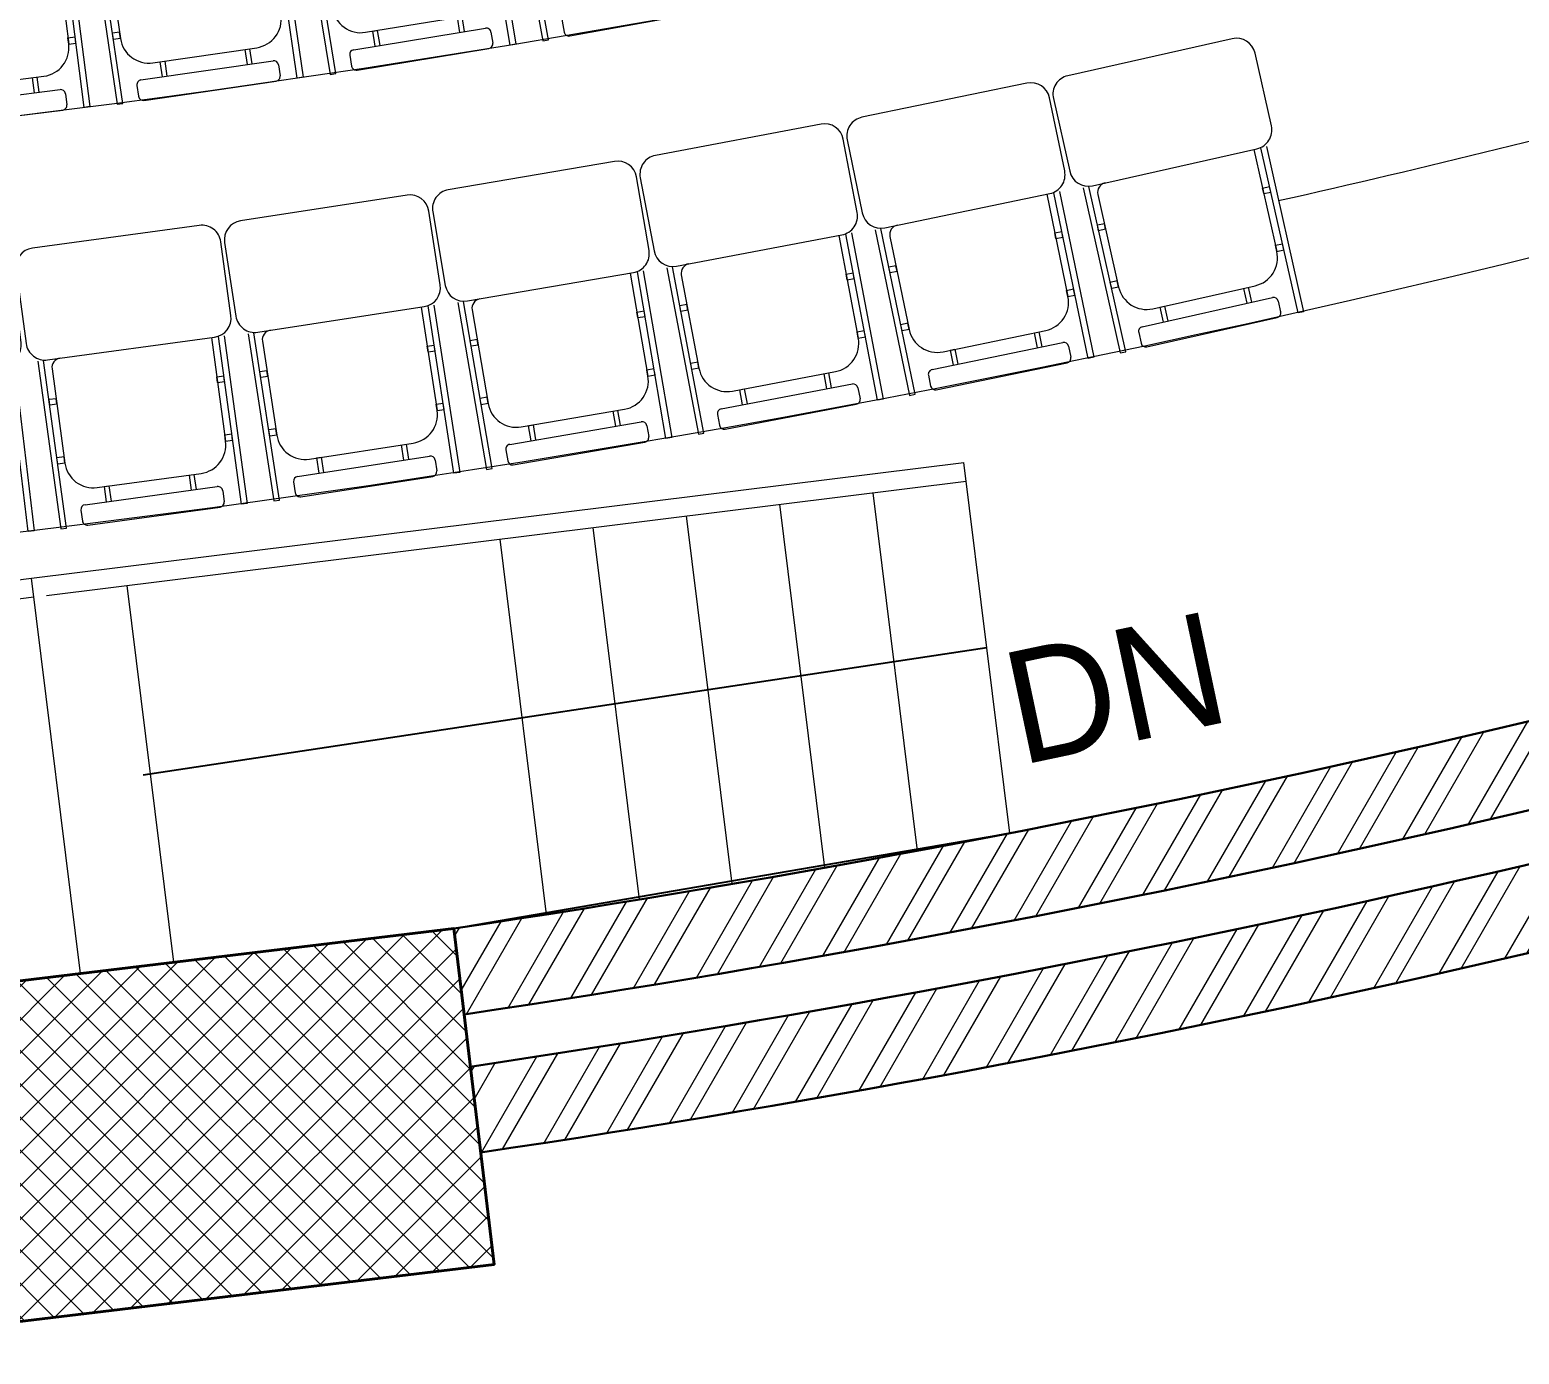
# Model space of a CAD drawing. Header units: millimetres. Extents: x 8275 to 147087, y -297470 to -191881.
# Drawn here: x 49211 to 53174, y -221377 to -217854 of the extents above; entities that cross this region are included whole.
import ezdxf

# ---------------------------------------------------------------- set-up
doc = ezdxf.new("R2010")
doc.units = ezdxf.units.MM
doc.header["$LTSCALE"] = 250
doc.header["$MEASUREMENT"] = 0
for name, color, linetype, lineweight in [('col', 6, 'Continuous', 40), ('furniture', 5, 'Continuous', 15), ('hatch', 9, 'Continuous', 0), ('stairs', 2, 'Continuous', 5), ('text', 7, 'Continuous', 9), ('wall', 1, 'Continuous', 30)]:
    doc.layers.add(name, color=color, linetype=linetype, lineweight=lineweight)
doc.styles.get("Standard").update_dxf_attribs({"font": 'GOTHIC.TTF', "height": 100})

# ---------------------------------------------------------------- blocks, each defined once
blk = doc.blocks.new('A$C157F7572')
at = {"layer": 'hatch'}
h = blk.add_hatch(dxfattribs=at)
h.set_pattern_fill('ANSI37', color=256, scale=500)
h.set_pattern_definition([(45, (0, 0), (-44.19417382415921, 44.19417382415922), []), (135, (0, 0), (-44.19417382415922, -44.19417382415921), [])])
h.paths.add_polyline_path([(-88207.44577675872, 4895.204978971044), (-90193.14418961713, 4656.454454030492), (-90085.70645339368, 3762.890168242855), (-88100.00804053526, 4001.640693183523)])
at = {"layer": 'col', "elevation": 1175.428973089871}
blk.add_lwpolyline([(-90193.14418961713, 4656.454454031307), (-88207.44577675825, 4895.204978970229), (-88100.00804053666, 4001.640693196328), (-90085.70645339368, 3762.890168243786)], close=True, dxfattribs=at)
blk = doc.blocks.new('A$C24EB465D-flat-9-flat-1-flat-446')
at = {"layer": 'furniture', "ltscale": 0.1}
for p, q in [((441.6129151340574, 60.38695942237973), (0.4460080936551094, -19.82725459709764)), ((536.1728192642331, -175.7056167656556), (500.6810706872493, 19.49401382543147)), ((-40.44693750329316, -78.89541014935821), (-4.955188928171992, -274.0950407413766)), ((54.11296662688255, -314.9879863383248), (495.2798736672848, -234.7737723188475)), ((486.9169862680137, -236.2943361438811), (536.6984747052193, -510.085528251715)), ((586.192159364, -675.8037359472364), (505.6596927326173, -232.8864842774346)), ((520.8019080981612, -230.1332838805392), (601.3343747276813, -673.0505355494097)), ((124.2656141854823, -759.7925260514021), (43.73314755782485, -316.875274380669)), ((28.69343396835029, -319.6098376158625), (109.2259005960077, -762.5270892865956)), ((67.01965651288629, -338.4576978012919), (112.2573424596339, -587.2586146211252)), ((505.76310008578, -339.9453142778948), (524.5058065503836, -336.5374624114484)), ((508.4529108833522, -354.7388957543299), (505.76310008578, -339.9453142778948)), ((508.4529108833522, -354.7388957543299), (527.195617351681, -351.3310438869521)), ((527.195617351681, -351.3310438869521), (524.5058065503836, -336.5374624114484)), ((81.32196784391999, -417.1184006463736), (62.5792613774538, -420.5262525128201)), ((65.26907217875123, -435.3198339892551), (62.5792613774538, -420.5262525128201)), ((84.01177864149213, -431.9119821228087), (65.26907217875123, -435.3198339892551)), ((84.01177864149213, -431.9119821228087), (81.32196784391999, -417.1184006463736)), ((533.6550160404295, -493.3469332214445), (552.3977225068957, -489.9390813549981)), ((536.6984747052193, -510.085528251715), (533.6550160404295, -493.3469332214445)), ((536.6984747052193, -510.085528251715), (555.4411811660975, -506.6776763852686)), ((555.4411811660975, -506.6776763852686), (552.3977225068957, -489.9390813549981)), ((109.2138837967068, -570.5200195908546), (90.4711773339659, -573.9278714573011)), ((93.51463599316776, -590.6664664875716), (90.4711773339659, -573.9278714573011)), ((112.2573424596339, -587.2586146211252), (93.51463599316776, -590.6664664875716)), ((112.2573424596339, -587.2586146211252), (109.2138837967068, -570.5200195908546)), ((170.6513224150985, -695.4370918944478), (520.1216287985444, -631.8954129917547)), ((200.8595757875592, -648.5980330165476), (475.3590563032776, -598.6877615815029)), ((444.1032047662884, -604.3707888536155), (451.3803643248975, -644.3941439986229)), ((456.6372943650931, -602.0918052559718), (463.9144539274275, -642.1151604000479)), ((219.5096044074744, -645.2070320975035), (232.1154273282737, -642.9150057425722)), ((219.5096044074744, -645.2070320975035), (226.7867639716715, -685.2303872415796)), ((232.1154273282737, -642.9150057425722), (239.3925868850201, -682.9383608885109)), ((534.8886676859111, -642.1186493914574), (540.1552475336939, -671.0840986007825)), ((601.3343747276813, -673.0505355494097), (586.192159364, -675.8037359472364)), ((160.4280860200524, -710.2041307827458), (165.69466586411, -739.1695799930021)), ((180.4617047514766, -749.3928163908422), (529.9320111330599, -685.8511374890804)), ((109.2259005960077, -762.5270892865956), (124.2656141854823, -759.7925260514021))]:
    blk.add_line(p, q, dxfattribs=at)
for centre, radius, start, end in [((450.7005201205611, 10.40640884824097, 1.984460080528609e-09), 50.80000000000293, 10.30510405353182, 100.3051040535318), ((9.53361307643354, -69.80780517030507, 1.984360521533285e-09), 50.80000000000293, 100.3051040535318, 190.3051040535318), ((486.1922686956823, -184.7932217428461, 1.984468090020649e-09), 50.80000000000293, 280.3051040535319, 10.30510405353182), ((45.02536165527999, -265.0074357613921, 1.984368531025326e-09), 50.80000000000293, 190.3051040535318, 280.3051040535319), ((92.00993180833757, -333.9138953099027, 1.9843791341248e-09), 25.39999999999996, 100.3051040535318, 190.3051040535318), ((461.7276488468051, -523.7169357165694, 1.98446256904223e-09), 76.2000000000001, 280.3051040535319, 10.30510405353182), ((187.2281683310866, -573.6272071516141, 1.984400622209725e-09), 76.2000000000001, 190.3051040535318, 280.3051040535319), ((522.39353004843, -644.3905506348237, 1.98447625962982e-09), 12.70000000000002, 10.30510405353182, 100.3051040535318), ((527.6601098980755, -673.3559998441488, 1.984477448149154e-09), 12.7, 280.3051040535319, 10.30510405353182), ((172.9232236687094, -707.9322295365855, 1.984397393984997e-09), 12.69999999999999, 100.3051040535318, 190.3051040535318), ((178.1898035146296, -736.8976787459105, 1.98439858250433e-09), 12.7, 190.3051040535318, 280.3051040535319)]:
    blk.add_arc(centre, radius, start, end, dxfattribs=at)
blk = doc.blocks.new('A$C24EB465D-flat-9-flat-1-flat-447')
at = {"layer": 'furniture', "ltscale": 0.1}
for p, q in [((442.6162449065596, 52.53010020032525), (0.09361350908875465, -19.83204942941666)), ((532.9659268036485, -185.2054986916482), (500.9484190288931, 10.59398852847517)), ((-41.84249816648662, -78.16422355081886), (-9.824990389868617, -273.9637107718736)), ((48.50718373432755, -315.899822444655), (491.0298151317984, -243.5376728149131)), ((482.6412282288074, -244.9093906367198), (527.5496719405055, -519.541954530403)), ((574.0907807257026, -686.1134838378057), (501.4415318146348, -241.8351289276034)), ((516.6302798427641, -239.35143571347), (589.2795287501067, -683.629790622741)), ((23.00953578948975, -320.0692467512563), (95.6587846968323, -764.3476016623899)), ((110.7447159532458, -761.880721242167), (38.09546704776585, -317.6023663310334)), ((60.9947862457484, -339.5951760699973), (101.8042143434286, -589.1606685146689)), ((499.6425206400454, -348.8788925623521), (518.4428242258728, -345.8046308532357)), ((502.069029379636, -363.7179353339598), (499.6425206400454, -348.8788925623521)), ((520.8693329691887, -360.643673623912), (518.4428242258728, -345.8046308532357)), ((502.069029379636, -363.7179353339598), (520.8693329691887, -360.643673623912)), ((73.8970630466938, -418.4976065456867), (55.09675945900381, -421.5718682548031)), ((57.52326820231974, -436.4109110264108), (55.09675945900381, -421.5718682548031)), ((76.32357178628445, -433.3366493172944), (57.52326820231974, -436.4109110264108)), ((76.32357178628445, -433.3366493172944), (73.8970630466938, -418.4976065456867)), ((524.8041334599257, -502.7519210968167), (543.6044370476156, -499.6776593877003)), ((527.5496719405055, -519.541954530403), (524.8041334599257, -502.7519210968167)), ((546.3499755226076, -516.4676928212866), (543.6044370476156, -499.6776593877003)), ((527.5496719405055, -519.541954530403), (546.3499755226076, -516.4676928212866)), ((99.0586758647114, -572.3706350810826), (80.2583722807467, -575.444896790199)), ((83.00391075573862, -592.2349302237853), (80.2583722807467, -575.444896790199)), ((101.8042143434286, -589.1606685146689), (83.00391075573862, -592.2349302237853)), ((101.8042143434286, -589.1606685146689), (99.0586758647114, -572.3706350810826)), ((189.3024755250663, -652.0648360233754), (464.6455044262111, -607.0402157139033)), ((433.2936023510993, -612.1669388869777), (439.8584102876484, -652.3132874760777)), ((445.8662097305059, -610.1110420096666), (452.4310176707804, -650.2573905978352)), ((158.2666762899607, -698.3597080297768), (508.8109195400029, -641.0380408838391)), ((208.0098164621741, -649.0057757450268), (220.6543776057661, -646.9381128484383)), ((208.0098164621741, -649.0057757450268), (214.5746244061738, -689.1521243322641)), ((220.6543776057661, -646.9381128484383), (227.2191855404526, -687.0844614384696)), ((523.3939630705863, -651.5220688022673), (528.1450043134391, -680.5765300476924)), ((147.7826483752578, -712.9427515612915), (152.5336896125227, -741.9972128076479)), ((167.1167331431061, -752.4812407251447), (517.6609763931483, -695.1595735782757)), ((589.2795287501067, -683.629790622741), (574.0907807257026, -686.1134838378057)), ((95.6587846968323, -764.3476016623899), (110.7447159532458, -761.880721242167))]:
    blk.add_line(p, q, dxfattribs=at)
for centre, radius, start, end in [((450.8142761383206, 2.395957304164767, 1.984335467750999e-09), 50.80000000000292, 9.286922235424385, 99.28692229669711), ((8.291644737124443, -69.96619232557714, 1.984235602806719e-09), 50.80000000000292, 99.28692229669711, 189.2869222354244), ((482.8317839149386, -193.4035299159586, 1.98434269320435e-09), 50.80000000000292, 279.2869222966971, 9.286922235424385), ((40.30915251560509, -265.7656795457006, 1.98424282826007e-09), 50.80000000000292, 189.2869222354244, 279.2869222966971), ((86.06185770221055, -335.4961604559794, 1.984253153362178e-09), 25.39999999999996, 99.28692229669711, 189.2869222354244), ((452.3484575990587, -531.839001365006, 1.984335813972718e-09), 76.20000000000009, 279.2869222966971, 9.286922235424385), ((177.0054286979139, -576.863621674478, 1.984273676775006e-09), 76.20000000000009, 189.2869222354244, 279.2869222966971), ((510.8604273535311, -653.5715766064823, 1.984349018482916e-09), 12.70000000000001, 9.286922235424385, 99.28692229669711), ((160.3161841053516, -710.8932437533513, 1.984269910480668e-09), 12.69999999999999, 99.28692229669711, 189.2869222354244), ((515.6114685963839, -682.6260378528386, 1.984350090659649e-09), 12.69999999999999, 279.2869222966971, 9.286922235424385), ((165.0672253444791, -739.9477049997076, 1.9842709826574e-09), 12.7, 189.2869222354244, 279.2869222966971)]:
    blk.add_arc(centre, radius, start, end, dxfattribs=at)
blk = doc.blocks.new('A$C24EB465D-flat-9-flat-1-flat-448')
at = {"layer": 'furniture', "ltscale": 0.1}
for p, q in [((443.4798023067415, 44.65665266662836), (-0.2588106393814087, -19.83058156259358)), ((529.5907307360321, -194.6468951655552), (501.0575744677335, 1.69061778858304)), ((-43.22484551742673, -77.40835372172296), (-14.6916892491281, -273.7458666777238)), ((42.88608291186392, -316.7119015548378), (486.6246958598495, -252.2246673265472)), ((478.2130584586412, -253.4471059767529), (518.2342759501189, -528.8343163141981)), ((561.8081117942929, -696.2065661428496), (497.0650222785771, -250.7074052365497)), ((512.2955065593123, -248.4940035212785), (577.0385960750282, -693.9931644275784)), ((17.31837150268257, -320.4275822425261), (82.06146101467311, -765.9267431497574)), ((97.18884600326419, -763.728324552998), (32.44575649127364, -318.2291636457667)), ((54.95065462961793, -340.6254146639258), (91.31893780082464, -590.8766732420772)), ((493.3641606792808, -357.702299496159), (512.2161244992167, -354.9625987550244)), ((514.3785649240017, -369.8424168471247), (512.2161244992167, -354.9625987550244)), ((495.5266011022031, -372.582117587328), (493.3641606792808, -357.702299496159)), ((495.5266011022031, -372.582117587328), (514.3785649240017, -369.8424168471247)), ((66.44882253184915, -419.7446564231068), (47.59685871191323, -422.4843571623787)), ((49.75929913856089, -437.3641752554104), (47.59685871191323, -422.4843571623787)), ((68.61126295477152, -434.6244745152071), (49.75929913856089, -437.3641752554104)), ((68.61126295477152, -434.6244745152071), (66.44882253184915, -419.7446564231068)), ((515.787524657324, -511.9981465497985), (534.6394884791225, -509.2584458095953)), ((518.2342759501189, -528.8343163141981), (515.787524657324, -511.9981465497985)), ((537.0862397663295, -526.0946155739948), (534.6394884791225, -509.2584458095953)), ((518.2342759501189, -528.8343163141981), (537.0862397663295, -526.0946155739948)), ((88.8721865080297, -574.0405034776777), (70.02022269368172, -576.780204217881)), ((72.46697397902608, -593.6163739822805), (70.02022269368172, -576.780204217881)), ((91.31893780082464, -590.8766732420772), (72.46697397902608, -593.6163739822805)), ((91.31893780082464, -590.8766732420772), (88.8721865080297, -574.0405034776777)), ((177.6855960395187, -655.3257255582139), (453.7852236293256, -615.2009745547548)), ((422.3471715301275, -619.7697746772319), (428.1975547671318, -660.0264390232041)), ((434.954326428473, -617.93761374522), (440.8047096673399, -658.1942780911922)), ((145.8320516366512, -701.0617913845927), (497.3395345080644, -649.9782374193892)), ((196.444341763854, -652.5995719302446), (209.1236481424421, -650.7569254338741)), ((196.444341763854, -652.5995719302446), (202.2947250045836, -692.8562362762168)), ((209.1236481424421, -650.7569254338741), (214.9740313757211, -691.0135897807777)), ((511.7339775487781, -660.7197461389005), (515.9679798670113, -689.8540444066748)), ((153.7189882751554, -755.3320414116606), (505.2264711465687, -704.2484874464571)), ((577.0385960750282, -693.9931644275784), (561.8081117942929, -696.2065661428496)), ((135.0905429199338, -715.4562344253063), (139.3245452363044, -744.5905326930806)), ((82.06146101467311, -765.9267431497574), (97.18884600326419, -763.728324552998))]:
    blk.add_line(p, q, dxfattribs=at)
for centre, radius, start, end in [((450.7856709565967, -5.61525085195899, 1.984210491266821e-09), 50.80000000000293, 8.268740436002371, 98.26874038319622), ((7.047058006748557, -70.10248508024961, 1.984110351909616e-09), 50.80000000000293, 98.26874038319622, 188.2687404360024), ((479.3188272248954, -201.9527638060972, 1.98421693039978e-09), 50.80000000000293, 278.2687403831962, 8.268740436002371), ((35.58021427690983, -266.4399980353191, 1.984116791042575e-09), 50.80000000000293, 188.2687404360024, 278.2687403831962), ((80.08660639822483, -336.9724803417921, 1.984126834886785e-09), 25.39999999999996, 98.26874038319622, 188.2687404360024), ((442.8264206778258, -539.7931192740798, 1.984208695087306e-09), 76.2000000000001, 278.2687403831962, 8.268740436002371), ((166.7267930880189, -579.9178702775389, 1.984146387146494e-09), 76.2000000000001, 188.2687404360024, 278.2687403831962), ((499.1660016737878, -662.5462132981047, 1.984221409350301e-09), 12.70000000000002, 8.268740436002371, 98.26874038319622), ((147.6585188042372, -713.6297672633082, 1.984142083971891e-09), 12.69999999999999, 98.26874038319622, 188.2687404360024), ((503.4000039957464, -691.680511565879, 1.984222364845853e-09), 12.7, 278.2687403831962, 8.268740436002371), ((151.8925211224705, -742.7640655310825, 1.984143039467442e-09), 12.7, 188.2687404360024, 278.2687403831962)]:
    blk.add_arc(centre, radius, start, end, dxfattribs=at)
blk = doc.blocks.new('A$C24EB465D-flat-9-flat-1-flat-449')
at = {"layer": 'furniture', "ltscale": 0.1}
for p, q in [((444.2033146377653, 36.76910314988345), (-0.6111530568450689, -19.82285146042705)), ((526.0482969041914, -204.0268247183412), (501.008502535522, -7.213286825455725)), ((-44.59354303404689, -76.6280393563211), (-19.5537486653775, -273.4415772510692)), ((37.2514392323792, -317.4239672264084), (482.0659069288522, -260.8320126160979)), ((473.6338753141463, -261.9047860642895), (508.7552284132689, -537.9596791984513)), ((549.3480312731117, -706.0797956008464), (492.531546164304, -259.500511453487)), ((507.7989571169019, -257.5581002021208), (564.6154422219843, -704.1373843476176)), ((11.62173830159009, -320.6847309311852), (68.43822340480983, -767.2640150776133)), ((83.60228509642184, -765.3347525354475), (26.78579999320209, -318.7554683890194)), ((48.88917032442987, -341.5480882460251), (80.80482394061983, -592.4060869123787)), ((486.9300028253347, -366.4127487633377), (505.8276736754924, -364.0084741525352)), ((488.8276920616627, -381.3286433257163), (486.9300028253347, -366.4127487633377)), ((488.8276920616627, -381.3286433257163), (507.7253629155457, -378.9243687149137)), ((507.7253629155457, -378.9243687149137), (505.8276736754924, -364.0084741525352)), ((58.97959835641086, -420.8591564754024), (40.08192750439048, -423.2634310852736)), ((41.97961674258113, -438.1793256485835), (40.08192750439048, -423.2634310852736)), ((60.87728759087622, -435.7750510377809), (41.97961674258113, -438.1793256485835)), ((60.87728759087622, -435.7750510377809), (58.97959835641086, -420.8591564754024)), ((506.6080369614065, -521.0826897425577), (525.5057078134269, -518.6784151326865)), ((508.7552284132689, -537.9596791984513), (506.6080369614065, -521.0826897425577)), ((508.7552284132689, -537.9596791984513), (527.6528992597014, -535.5554045885801)), ((527.6528992597014, -535.5554045885801), (525.5057078134269, -518.6784151326865)), ((78.65763249062002, -575.529097456485), (59.75996164232492, -577.9333720663562)), ((61.90715308859944, -594.8103615222499), (59.75996164232492, -577.9333720663562)), ((80.80482394061983, -592.4060869123787), (61.90715308859944, -594.8103615222499)), ((80.80482394061983, -592.4060869123787), (78.65763249062002, -575.529097456485)), ((166.0126057863235, -658.3796718753874), (442.7816434446722, -623.1674610450864)), ((411.2673690468073, -627.1768953502178), (416.4014801066369, -667.5311629297212)), ((423.9050902891904, -625.5690489364788), (429.0392013546079, -665.9233165159822)), ((133.351375143975, -703.5424886746332), (485.7110962122679, -658.713179403916)), ((184.8168325312436, -655.9872857816517), (197.5268801879138, -654.3702375693247)), ((184.8168325312436, -655.9872857816517), (189.9509435985237, -696.3415533611551)), ((197.5268801879138, -654.3702375693247), (202.6609912458807, -694.7245051497594)), ((499.9123931862414, -669.7087768977508), (503.628019541502, -698.9137119594961)), ((140.2727009803057, -757.9443182051182), (492.6324220448732, -713.115008934401)), ((564.6154422219843, -704.1373843476176), (549.3480312731117, -706.0797956008464)), ((122.3557776529342, -717.7437856504694), (126.0714040063322, -746.9487207122147)), ((68.43822340480983, -767.2640150776133), (83.60228509642184, -765.3347525354475))]:
    blk.add_line(p, q, dxfattribs=at)
for centre, radius, start, end in [((450.614713607356, -13.62468578666449, 1.984085190541999e-09), 50.80000000000293, 7.250558608779259, 97.25055860204465), ((5.80024590715766, -70.21664039511234, 1.983984808394557e-09), 50.80000000000293, 97.25055860204465, 187.2505586087792), ((475.6545079741627, -210.4382236786187, 1.984090841321172e-09), 50.80000000000293, 277.2505586020446, 7.250558608779259), ((30.8400402776897, -267.0301782879978, 1.983990459173731e-09), 50.80000000000293, 187.2505586087792, 277.2505586020446), ((74.08606480062008, -338.3423887640238, 1.98400021858833e-09), 25.39999999999996, 97.25055860204465, 187.2505586087792), ((433.1645450145006, -547.5767776379362, 1.984081252528459e-09), 76.2000000000001, 277.2505586020446, 7.250558608779259), ((156.3955073542893, -582.7889884682372, 1.984018793520573e-09), 76.2000000000001, 187.2505586087792, 277.2505586020446), ((487.3139459583908, -671.3116266364232, 1.984093472529255e-09), 12.70000000000002, 7.250558608779259, 97.25055860204465), ((134.9542248938233, -716.1409359080717, 1.984013954824592e-09), 12.69999999999999, 97.25055860204465, 187.2505586087792), ((491.0295723155141, -700.5165616990998, 1.984094311041893e-09), 12.7, 277.2505586020446, 7.250558608779259), ((138.6698512453586, -745.345870969817, 1.984014793337228e-09), 12.7, 187.2505586087792, 277.2505586020446)]:
    blk.add_arc(centre, radius, start, end, dxfattribs=at)
blk = doc.blocks.new('A$C24EB465D-flat-9-flat-1-flat-468')
at = {"layer": 'furniture', "ltscale": 0.1}
for p, q in [((438.724709296599, 78.67134888563305), (1.268882432952523, -19.79163675475866)), ((543.00600284338, -153.2913459949195), (499.4398646838963, 40.26627231482416)), ((-37.13619413971901, -80.50679214019328), (6.429944021627307, -274.0644104508683)), ((67.14509940892458, -312.4694870216772), (504.6009262744337, -214.0065013822168)), ((496.308387182653, -215.8729941956699), (557.4151877779514, -487.3610646296293)), ((613.7470715437084, -650.8813020754606), (514.893430672586, -211.6898544179276)), ((529.9082702677697, -208.3102996284142), (628.7619111351669, -647.5017472859472)), ((155.7062358725816, -753.9775816444308), (56.85259500518441, -314.7861339859664)), ((519.4420008063316, -318.6520640254021), (538.0270442981273, -314.4689242467284)), ((541.3287883270532, -329.1380626466125), (538.0270442981273, -314.4689242467284)), ((41.93939494714141, -318.1428116504103), (140.7930358145386, -757.3342593079433)), ((81.0151582006365, -335.383052197285), (136.5444390922785, -582.0910646412522)), ((522.7437448315322, -333.3212024252862), (519.4420008063316, -318.6520640254021)), ((522.7437448315322, -333.3212024252862), (541.3287883270532, -329.1380626466125)), ((98.57125212438405, -413.3820640351623), (79.98620863072574, -417.5652038129047)), ((83.28795265965164, -432.2343422137201), (79.98620863072574, -417.5652038129047)), ((101.8729961495847, -428.0512024359778), (83.28795265965164, -432.2343422137201)), ((101.8729961495847, -428.0512024359778), (98.57125212438405, -413.3820640351623)), ((553.6793408282101, -470.7632740596309), (572.2643843218684, -466.5801342818886)), ((557.4151877779514, -487.3610646296293), (553.6793408282101, -470.7632740596309)), ((576.0002312660217, -483.1779248518869), (572.2643843218684, -466.5801342818886)), ((557.4151877779514, -487.3610646296293), (576.0002312660217, -483.1779248518869)), ((132.8085921443999, -565.4932740712538), (114.2235486563295, -569.6764138489962)), ((117.9593956004828, -586.2742044189945), (114.2235486563295, -569.6764138489962)), ((136.5444390922785, -582.0910646412522), (117.9593956004828, -586.2742044189945)), ((136.5444390922785, -582.0910646412522), (132.8085921443999, -565.4932740712538)), ((227.6171721704304, -639.6986794974655), (499.8075729161501, -578.4337977105752)), ((468.8146444801241, -585.4097163742408), (477.7473612800241, -625.0963964927942)), ((481.2432977668941, -582.6122629297897), (490.1760145705193, -622.2989430474117)), ((199.379801986739, -687.7516391715035), (545.9103767052293, -609.7541982717812)), ((246.1103174202144, -635.5362242665142), (258.6101006120443, -632.7227608319372)), ((258.6101006120443, -632.7227608319372), (267.5428174100816, -672.4094409514219)), ((561.0891655515879, -619.3554674154148), (567.5538948047906, -648.077260306105)), ((211.4220509435982, -741.253490052186), (557.9526256602257, -663.256049153395)), ((246.1103174202144, -635.5362242665142), (255.0430342257023, -675.2229043841362)), ((628.7619111351669, -647.5017472859472), (613.7470715437084, -650.8813020754606)), ((189.7785328477621, -702.9304280187935), (196.2432620972395, -731.652220910415)), ((140.7930358145386, -757.3342593079433), (155.7062358725816, -753.9775816444308))]:
    blk.add_line(p, q, dxfattribs=at)
for centre, radius, start, end in [((449.8797487132251, 29.11123290751129, 1.984799443541752e-09), 50.80000000000293, 12.68479959696172, 102.6847995566206), ((12.42392184585333, -69.35175273194909, 1.984700722033121e-09), 50.80000000000293, 102.6847995566206, 192.6847995969617), ((493.4458868727088, -164.4463854013011, 1.984809275197019e-09), 50.80000000000293, 282.6847995566206, 12.68479959696172), ((55.99006000719965, -262.9093710407615, 1.984710553688388e-09), 50.80000000000293, 192.6847995969617, 282.6847995566206), ((105.7952161990106, -329.8055324908346, 1.984721793315009e-09), 25.39999999999996, 102.6847995566206, 192.6847995969617), ((483.075013814494, -504.0936237387359, 1.984806934781893e-09), 76.2000000000001, 282.6847995566206, 12.68479959696172), ((210.8846130687743, -565.3585055265576, 1.984745509043919e-09), 76.2000000000001, 192.6847995969617, 282.6847995566206), ((548.6991365626454, -622.1442272653803, 1.984821744305512e-09), 12.70000000000002, 12.68479959696172, 102.6847995566206), ((555.1638658177108, -650.8660201560706, 1.984823203213557e-09), 12.7, 282.6847995566206, 12.68479959696172), ((202.1685618478805, -700.1416681651026, 1.984743542075661e-09), 12.69999999999999, 102.6847995566206, 192.6847995969617), ((208.6332910992205, -728.8634610557929, 1.984745000983705e-09), 12.7, 192.6847995969617, 282.6847995566206)]:
    blk.add_arc(centre, radius, start, end, dxfattribs=at)
blk = doc.blocks.new('A$C24EB465D-flat-9-flat-1-flat-469')
at = {"layer": 'furniture', "ltscale": 0.1}
for p, q in [((440.0091322734952, 71.13729821611196), (0.9293434638530016, -19.81048381049186)), ((540.2978043369949, -162.5793298957869), (500.056858856231, 31.69683000724763)), ((-38.51112474687397, -79.85821039043367), (1.729820735752583, -274.1343702943996)), ((61.77754731662571, -313.5748385032639), (500.8573361299932, -222.6270564766601)), ((492.5340127442032, -224.3510889187455), (548.9768267106265, -496.8470012163743)), ((602.4966697003692, -661.309080703184), (511.1880492661148, -220.4872279744595)), ((526.2586282677948, -217.3656182615086), (617.567248698324, -658.1874709902331)), ((142.75545460172, -756.5365197351202), (51.44683417491615, -315.7146670054644)), ((36.47827202454209, -318.8151456937194), (127.7868924532086, -759.6369984233752)), ((75.25268528982997, -336.7228547576815), (126.5436846613884, -584.346718357876)), ((513.9019494950771, -327.511704239063), (532.5559860169888, -323.647843294777)), ((516.9516873639077, -342.235298704356), (513.9019494950771, -327.511704239063)), ((516.9516873639077, -342.235298704356), (535.6057238895446, -338.3714377582073)), ((535.6057238895446, -338.3714377582073), (532.5559860169888, -323.647843294777)), ((91.46880744956434, -415.0114213796332), (72.81477092579007, -418.8752823239192)), ((75.86450879648328, -433.5988767892122), (72.81477092579007, -418.8752823239192)), ((94.51854531653225, -429.7350158449262), (75.86450879648328, -433.5988767892122)), ((94.51854531653225, -429.7350158449262), (91.46880744956434, -415.0114213796332)), ((545.526118895039, -480.1875948701054), (564.1801554188132, -476.3237339248881)), ((548.9768267106265, -496.8470012163743), (545.526118895039, -480.1875948701054)), ((548.9768267106265, -496.8470012163743), (567.6308632288128, -492.983140271157)), ((567.6308632288128, -492.983140271157), (564.1801554188132, -476.3237339248881)), ((123.0929768476635, -567.687312011607), (104.4389403294772, -571.551172955893)), ((107.8896481376141, -588.2105793021619), (104.4389403294772, -571.551172955893)), ((126.5436846613884, -584.346718357876), (107.8896481376141, -588.2105793021619)), ((126.5436846613884, -584.346718357876), (123.0929768476635, -567.687312011607)), ((216.6152745299041, -643.5074206711724), (489.8161243926734, -586.918591087684)), ((458.7081412840635, -593.3620716091245), (466.9590670019388, -633.1960801081732)), ((471.1829333100468, -590.7781342603266), (479.4338590297848, -630.612142758444)), ((187.5581272020936, -691.0691510587931), (535.3751231599599, -619.0248776962981)), ((550.3870548047125, -628.8849947489798), (556.3583625312895, -657.7134112017229)), ((198.6812495216727, -744.7696162099019), (546.4982454776764, -672.7253428474069)), ((235.1770716570318, -639.662665521726), (247.7232576422393, -637.0639401478693)), ((235.1770716570318, -639.662665521726), (243.4279973804951, -679.496674018912)), ((247.7232576422393, -637.0639401478693), (255.974183358252, -676.8979486469179)), ((617.567248698324, -658.1874709902331), (602.4966697003692, -661.309080703184)), ((177.6980101540685, -706.0810827035457), (183.6693178769201, -734.9094991581514)), ((127.7868924532086, -759.6369984233752), (142.75545460172, -756.5365197351202))]:
    blk.add_line(p, q, dxfattribs=at)
for centre, radius, start, end in [((450.3127614688128, 21.39320082217455, 1.984676012817384e-09), 50.80000000000293, 11.70234346281728, 101.7023434105656), ((11.23297265358269, -69.55458120349795, 1.984576924826097e-09), 50.80000000000293, 101.7023434105656, 191.7023434628173), ((490.5537069495767, -172.88295908086, 1.984685094069942e-09), 50.80000000000293, 281.7023434105656, 11.70234346281728), ((51.47391813620925, -263.8307411065325, 1.984586006078655e-09), 50.80000000000293, 191.7023434628173, 281.7023434105656), ((100.1247339956462, -331.5710401628166, 1.984596985203044e-09), 25.39999999999996, 101.7023434105656, 191.7023434628173), ((474.36068062298, -512.302444992587, 1.984681439758146e-09), 76.2000000000001, 281.7023434105656, 11.70234346281728), ((201.1598307620734, -568.8912745760754, 1.984619785990152e-09), 76.2000000000001, 191.7023434628173, 281.7023434105656), ((537.9510304611176, -631.4609020436183, 1.98469579031627e-09), 12.70000000000002, 11.70234346281728, 101.7023434105656), ((543.9223381914198, -660.2893184963614, 1.984697137872918e-09), 12.7, 281.7023434105656, 11.70234346281728), ((190.1340345069766, -703.5051754061133, 1.984617297777232e-09), 12.69999999999999, 101.7023434105656, 191.7023434628173), ((196.1053422316909, -732.3335918588564, 1.984618645333878e-09), 12.7, 191.7023434628173, 281.7023434105656)]:
    blk.add_arc(centre, radius, start, end, dxfattribs=at)
blk = doc.blocks.new('A$C24EB465D-flat-9-flat-1-flat-470')
at = {"layer": 'furniture', "ltscale": 0.1}
for p, q in [((441.1641856841743, 63.58233206812292), (0.5895312521606684, -19.82350627332926)), ((537.4307498242706, -171.8195129297674), (500.526828488335, 23.11806833650917)), ((-39.87473248317838, -79.18614907655865), (-2.970811145380139, -274.1237303437665)), ((56.39183165878057, -314.5879940763116), (496.9664860926569, -231.1821557339281)), ((488.6148256044835, -232.7632209109142), (540.3770578689873, -506.1868570111692)), ((591.0691244099289, -671.5424241162837), (507.3323705792427, -229.219774835743)), ((522.4542580004781, -226.3570280019194), (606.1910118293017, -668.6796772815287)), ((129.7627009954304, -758.8730242550373), (46.02594716846943, -316.5503749735653)), ((31.00642391853034, -319.3937430968508), (114.7431777473539, -761.7163923773915)), ((69.46808691136539, -337.9636555314064), (116.5057244077325, -586.4305649977177)), ((508.2108029723167, -336.2750508887693), (526.928347947076, -332.7316048126668)), ((511.0076380129904, -351.0487724505365), (508.2108029723167, -336.2750508887693)), ((511.0076380129904, -351.0487724505365), (529.7251829914749, -347.5053263744339)), ((529.7251829914749, -347.5053263744339), (526.928347947076, -332.7316048126668)), ((84.3394695147872, -416.5187588734552), (65.62192453816533, -420.0622049486265)), ((68.41875958256423, -434.8359265113249), (65.62192453816533, -420.0622049486265)), ((87.13630455546081, -431.2924804361537), (68.41875958256423, -434.8359265113249)), ((87.13630455546081, -431.2924804361537), (84.3394695147872, -416.5187588734552)), ((537.2125037498772, -489.4707330148667), (555.9300487264991, -485.9272869396955)), ((540.3770578689873, -506.1868570111692), (537.2125037498772, -489.4707330148667)), ((540.3770578689873, -506.1868570111692), (559.0946028400213, -502.643410935998)), ((559.0946028400213, -502.643410935998), (555.9300487264991, -485.9272869396955)), ((113.341170290485, -569.7144410014153), (94.62362531758845, -573.2578870765865)), ((97.78817943111062, -589.974011072889), (94.62362531758845, -573.2578870765865)), ((116.5057244077325, -586.4305649977177), (97.78817943111062, -589.974011072889)), ((116.5057244077325, -586.4305649977177), (113.341170290485, -569.7144410014153)), ((175.6813073940575, -694.1834778040648), (524.6824609525502, -628.1135541219264)), ((205.5496886111796, -647.1269605960697), (479.6806622650474, -595.2308212174103)), ((448.4667707197368, -601.1399691123515), (456.0334794521332, -641.1095941700041)), ((460.9840336982161, -598.7703075772151), (468.5507424362004, -638.7399326339364)), ((224.1746801584959, -643.6010359460488), (236.7635801620781, -641.2178126983345)), ((224.1746801584959, -643.6010359460488), (231.7413888964802, -683.5706610027701)), ((236.7635801620781, -641.2178126983345), (244.3302888926119, -681.1874377569184)), ((539.5231216531247, -638.2296200552955), (544.9992521964014, -667.156184066087)), ((606.1910118293017, -668.6796772815287), (591.0691244099289, -671.5424241162837)), ((165.565241465345, -709.0241385055706), (171.0413720048964, -737.9507025163621)), ((185.8820327054709, -748.0667684487998), (534.8831862621009, -681.9968447666615)), ((114.7431777473539, -761.7163923773915), (129.7627009954304, -758.8730242550373))]:
    blk.add_line(p, q, dxfattribs=at)
for centre, radius, start, end in [((450.6133752278984, 13.66887880116701, 1.984552142409975e-09), 50.80000000000293, 10.71988731552095, 100.7198872630913), ((10.03872079215944, -69.73695954028517, 1.984452717069451e-09), 50.80000000000293, 100.7198872630913, 190.7198873155209), ((487.517296563834, -181.2687024641782, 1.984560470589793e-09), 50.80000000000293, 280.7198872630914, 10.71988731552095), ((46.94264212995768, -264.6745408065617, 1.98446104524927e-09), 50.80000000000293, 190.7198873155209, 280.7198872630914), ((94.42481355369091, -333.239060761407, 1.984471760643392e-09), 25.39999999999996, 100.7198872630913, 190.7198873155209), ((465.5068779718131, -520.3606413127854, 1.984555503455752e-09), 76.2000000000001, 280.7198872630914, 10.71988731552095), ((191.3759043179452, -572.2567806914449, 1.98449363978491e-09), 76.2000000000001, 190.7198873155209, 280.7198872630914), ((527.0447583422065, -640.5919174375013, 1.984569390829094e-09), 12.70000000000002, 10.71988731552095, 100.7198872630913), ((532.5208888892084, -669.5184814482927, 1.984570626638142e-09), 12.7, 280.7198872630914, 10.71988731552095), ((178.0436047874391, -706.6618411196396, 1.984490631058903e-09), 12.69999999999999, 100.7198872630913, 190.7198873155209), ((183.5197353269905, -735.588405130431, 1.984491866867949e-09), 12.7, 190.7198873155209, 280.7198872630914)]:
    blk.add_arc(centre, radius, start, end, dxfattribs=at)
blk = doc.blocks.new('A$C24EB465D-flat-9-flat-1-flat-471')
at = {"layer": 'furniture', "ltscale": 0.1}
for p, q in [((442.1895299237221, 56.00867172144353), (0.2495457101613283, -19.83070031553507)), ((534.4056822657585, -181.0091783385724), (500.849635405466, 14.53250959236175)), ((-41.22661641985178, -78.49080579541624), (-7.670569559559226, -274.0324937272817)), ((518.4962780084461, -235.281885234639), (594.6365453228354, -678.975281287916)), ((50.98953592218459, -315.5086558572948), (492.9295201376081, -239.6692838203162)), ((484.5519780628383, -241.1069168755785), (531.6184097211808, -515.3778859525919)), ((579.4677955545485, -681.5783235514536), (503.3275282382965, -237.8849274972454)), ((25.52545944228768, -319.8784337425604), (101.6657267529517, -763.5718297967687)), ((116.7317951265723, -760.9864082345739), (40.59152781777084, -317.2930121803656)), ((63.66306383162737, -339.1050897035748), (106.4335096497089, -588.3419918771833)), ((502.3702345248312, -344.9395274128765), (521.145784702152, -341.7175380345434)), ((504.9133444242179, -359.759032365866), (502.3702345248312, -344.9395274128765)), ((504.9133444242179, -359.759032365866), (523.6888946034014, -356.5370429875329)), ((523.6888946034014, -356.5370429875329), (521.145784702152, -341.7175380345434)), ((77.18533445894718, -417.9036333365366), (58.4097842797637, -421.1256227148697)), ((60.95289418287575, -435.9451276687905), (58.4097842797637, -421.1256227148697)), ((79.7284443564713, -432.7231382904574), (60.95289418287575, -435.9451276687905)), ((79.7284443564713, -432.7231382904574), (77.18533445894718, -417.9036333365366)), ((528.740939727053, -498.6099591078237), (547.5164899043739, -495.3879697294906)), ((531.6184097211808, -515.3778859525919), (528.740939727053, -498.6099591078237)), ((531.6184097211808, -515.3778859525919), (550.3939598929137, -512.1558965733275)), ((550.3939598929137, -512.1558965733275), (547.5164899043739, -495.3879697294906)), ((103.5560396574438, -571.5740650324151), (84.78048948384821, -574.7960544107482)), ((87.65795947238803, -591.5639812555164), (84.78048948384821, -574.7960544107482)), ((106.4335096497089, -588.3419918771833), (87.65795947238803, -591.5639812555164)), ((106.4335096497089, -588.3419918771833), (103.5560396574438, -571.5740650324151)), ((194.4236678704619, -650.5562350712717), (469.4041665215045, -603.3680441742763)), ((438.0935439094901, -608.7411220613867), (444.9738109279424, -648.8346119821072)), ((450.6495975740254, -606.586433056742), (457.529864596203, -646.6799229765311)), ((163.7528345361352, -697.093703747727), (513.8355338983238, -637.0175553373992)), ((213.1063777972013, -647.3501775981858), (225.7342904862016, -645.1831571822986)), ((213.1063777972013, -647.3501775981858), (219.9866448212415, -687.443667517975)), ((225.7342904862016, -645.1831571822986), (232.6145575027913, -685.2766471039504)), ((528.5005602687597, -647.3865958703682), (533.4799035601318, -676.4028025753796)), ((153.3837940059602, -711.7587301190943), (158.363137293607, -740.774936825037)), ((173.0281636640429, -751.1439773561433), (523.1108630243689, -691.0678289458156)), ((594.6365453228354, -678.975281287916), (579.4677955545485, -681.5783235514536)), ((101.6657267529517, -763.5718297967687), (116.7317951265723, -760.9864082345739))]:
    blk.add_line(p, q, dxfattribs=at)
for centre, radius, start, end in [((450.7815016079694, 5.940537916496396, 1.984427868739362e-09), 50.80000000000292, 9.737431175768048, 99.73743112317592), ((8.841517390683293, -69.89883411861956, 1.984328135282207e-09), 50.80000000000292, 99.73743112317592, 189.737431175768), ((484.337548468262, -189.6011500135064, 1.984435441397826e-09), 50.80000000000292, 279.737431123176, 9.737431175768048), ((42.39756425283849, -265.440522050485, 1.984335707940671e-09), 50.80000000000292, 189.737431175768, 279.737431123176), ((88.69713074155152, -334.8091038633138, 1.984346156454034e-09), 25.39999999999996, 99.73743112317592, 189.737431175768), ((456.5162090174854, -528.2658434640616, 1.984429162901955e-09), 76.20000000000009, 279.737431123176, 9.737431175768048), ((181.5357103664428, -575.454034361057, 1.984367107517151e-09), 76.20000000000009, 189.737431175768, 279.737431123176), ((515.9835268221796, -649.5345887877047, 1.984442583007408e-09), 12.70000000000001, 9.737431175768048, 99.73743112317592), ((165.9008274637163, -709.6107371980324, 1.984363579162669e-09), 12.69999999999999, 99.73743112317592, 189.737431175768), ((520.9628701154143, -678.5507954927161, 1.98444370670551e-09), 12.69999999999999, 279.737431123176, 9.737431175768048), ((170.880170751363, -738.6269439039752, 1.984364702860769e-09), 12.7, 189.737431175768, 279.737431123176)]:
    blk.add_arc(centre, radius, start, end, dxfattribs=at)
blk = doc.blocks.new('A$C24EB465D-flat-9-flat-1-flat-472')
at = {"layer": 'furniture', "ltscale": 0.1}
for p, q in [((443.084863524884, 48.4185439478606), (-0.0905132032930851, -19.83206382207572)), ((531.22349107638, -190.1456242185086), (501.0251846946776, 5.94267806224525)), ((-42.56637909077108, -77.77238499093801), (-12.36807270720601, -273.8606872735545)), ((45.57224846258759, -316.3365531591699), (488.7476251907647, -248.0859453892335)), ((480.3466646596789, -249.3797236364335), (522.7034574430436, -524.4173857336864)), ((567.6960941012949, -691.4138282993808), (499.1746997311711, -246.4801382701844)), ((514.3858519997448, -244.1375659136102), (582.9072463680059, -689.0712559418753)), ((20.03699007816613, -320.2690751263872), (88.55838444456458, -765.2027651555836)), ((103.6665682829916, -762.8760503074154), (35.14517391845584, -317.942360278219)), ((57.83932281285524, -340.1468216758221), (96.33000177517533, -590.0804370092228)), ((496.3819613680243, -353.5025863209739), (515.2099964413792, -350.6030009556562)), ((498.6705984137952, -368.3635175004601), (496.3819613680243, -353.5025863209739)), ((517.4986334890127, -365.4639321342111), (515.2099964413792, -350.6030009556562)), ((498.6705984137952, -368.3635175004601), (517.4986334890127, -365.4639321342111)), ((70.00850570388138, -419.165637595579), (51.18047063052654, -422.0652229608968)), ((53.46910767816007, -436.926154140383), (51.18047063052654, -422.0652229608968)), ((72.29714274778962, -434.0265687750652), (53.46910767816007, -436.926154140383)), ((72.29714274778962, -434.0265687750652), (70.00850570388138, -419.165637595579)), ((520.1139175947756, -507.6025860738009), (538.9419526681304, -504.7030007084832)), ((522.7034574430436, -524.4173857336864), (520.1139175947756, -507.6025860738009)), ((541.5314925108105, -521.5178003683686), (538.9419526681304, -504.7030007084832)), ((522.7034574430436, -524.4173857336864), (541.5314925108105, -521.5178003683686)), ((93.7404619269073, -573.2656373493373), (74.91242685727775, -576.1652227146551)), ((77.50196669995785, -592.9800223745406), (74.91242685727775, -576.1652227146551)), ((96.33000177517533, -590.0804370092228), (77.50196669995785, -592.9800223745406)), ((96.33000177517533, -590.0804370092228), (93.7404619269073, -573.2656373493373)), ((183.2404835280031, -653.7942358376458), (458.9896586090326, -611.3278674893081)), ((427.5915107447654, -616.1632955987006), (433.7833131421357, -656.3688622703776)), ((440.1826634146273, -614.2242126381025), (446.3744658175856, -654.4297793088481)), ((151.7762157805264, -699.7989732399583), (502.8375311568379, -645.7342634275556)), ((201.9754188265651, -650.9089881731197), (214.6386313959956, -648.9588077263907)), ((201.9754188265651, -650.9089881731197), (208.1672212295234, -691.1145548438653)), ((214.6386313959956, -648.9588077263907), (220.8304337915033, -689.1643743989989)), ((517.3226114492863, -656.3532298998907), (521.8037034831941, -685.4505480816588)), ((160.1234216354787, -754.0003381865099), (511.1847370099276, -699.9356283741072)), ((582.9072463680059, -689.0712559418753), (567.6960941012949, -691.4138282993808)), ((141.1572493128479, -714.284053533338), (145.6383413430303, -743.3813717151061)), ((88.55838444456458, -765.2027651555836), (103.6665682829916, -762.8760503074154))]:
    blk.add_line(p, q, dxfattribs=at)
for centre, radius, start, end in [((450.8170911744237, -1.789549579843879, 1.984303228343949e-09), 50.80000000000293, 8.754975022040519, 98.75497502204053), ((7.641714444383979, -70.04015734884888, 1.984203216093359e-09), 50.80000000000293, 98.75497502204053, 188.7549750220405), ((481.0153975561261, -197.8778518605977, 1.984310043254578e-09), 50.80000000000293, 278.7549750220405, 8.754975022040519), ((37.8400208260864, -266.1284596296027, 1.984210031003988e-09), 50.80000000000293, 188.7549750220405, 278.7549750220405), ((82.94336958415806, -336.2807078529149, 1.984220209564565e-09), 25.39999999999996, 98.75497502204053, 188.7549750220405), ((447.3913171552122, -536.0157271949574, 1.984302455242853e-09), 76.2000000000001, 278.7549750220405, 8.754975022040519), ((171.6421420760453, -578.4820955442265, 1.984240226389342e-09), 76.2000000000001, 188.7549750220405, 278.7549750220405), ((504.7705880738795, -658.2862868085504, 1.984315404134698e-09), 12.70000000000002, 8.754975022040519, 98.75497502204053), ((153.7092726994306, -712.3509966209531, 1.984236179443776e-09), 12.69999999999999, 98.75497502204053, 188.7549750220405), ((509.2516801096499, -687.3836049903184, 1.984316415391467e-09), 12.7, 278.7549750220405, 8.754975022040519), ((158.1903647314757, -741.4483148027211, 1.984237190700544e-09), 12.7, 188.7549750220405, 278.7549750220405)]:
    blk.add_arc(centre, radius, start, end, dxfattribs=at)
blk = doc.blocks.new('A$C24EB465D-flat-9-flat-1-flat-473')
at = {"layer": 'furniture', "ltscale": 0.1}
for p, q in [((443.8499232418835, 40.8141803657636), (-0.4305455032736063, -19.8275963915512)), ((527.8851118702441, -199.2261643102393), (501.0534247420728, -2.648900708183646)), ((-43.89362657815218, -77.03109788801521), (-17.06193944998085, -273.6083614928648)), ((40.1415620483458, -317.0714425658807), (484.4220307972282, -256.4296658094972)), ((476.0001218207181, -257.5792088564485), (513.6348221711814, -533.3026986001059)), ((555.7574811149389, -701.0460465652868), (494.8751060515642, -255.0028800265864)), ((510.1241885051131, -252.921466329135), (571.0065635647625, -698.9646328669041)), ((14.54262952692807, -320.5655523911119), (75.42500458471477, -766.6087189307436)), ((90.57086184620857, -764.5413948874921), (29.68848679028451, -318.4982283487916)), ((51.9985761269927, -341.0885451612994), (86.19817137159407, -591.6453892625868)), ((490.2477441523224, -361.9617099389434), (509.1227283831686, -359.3853811090812)), ((492.2812354452908, -376.8596979966387), (490.2477441523224, -361.9617099389434)), ((492.2812354452908, -376.8596979966387), (511.1562196798623, -374.2833691667765)), ((511.1562196798623, -374.2833691667765), (509.1227283831686, -359.3853811090812)), ((62.81109335459769, -420.3044005995616), (43.93610912188888, -422.8807294284925)), ((45.96960041858256, -437.7787174871191), (43.93610912188888, -422.8807294284925)), ((64.84458464756608, -435.2023886581883), (45.96960041858256, -437.7787174871191)), ((64.84458464756608, -435.2023886581883), (62.81109335459769, -420.3044005995616)), ((511.3339738342911, -516.4459699392319), (530.2089580669999, -513.8696411093697)), ((532.509806400165, -530.7263697702438), (530.2089580669999, -513.8696411093697)), ((513.6348221711814, -533.3026986001059), (511.3339738342911, -516.4459699392319)), ((513.6348221711814, -533.3026986001059), (532.509806400165, -530.7263697702438)), ((83.89732303470373, -574.7886606007814), (65.02233880572021, -577.3649894306436)), ((67.32318713888526, -594.2217180915177), (65.02233880572021, -577.3649894306436)), ((86.19817137159407, -591.6453892625868), (67.32318713888526, -594.2217180915177)), ((86.19817137159407, -591.6453892625868), (83.89732303470373, -574.7886606007814)), ((172.0034236162901, -656.8400108721107), (448.4402005560696, -619.1079508475959)), ((416.9637589864433, -623.4043074892834), (422.4652762766927, -663.7101298449561)), ((429.5863086692989, -621.6814006920904), (435.087825961411, -661.9872230468318)), ((139.7549724429846, -702.2984908865765), (491.691686315462, -654.2611155435443)), ((190.7850759234279, -654.2764213234186), (203.4798651915044, -652.543654229492)), ((190.7850759234279, -654.2764213234186), (196.2865932192653, -694.5822436790913)), ((203.4798651915044, -652.543654229492), (208.9813824798912, -692.849476586096)), ((505.9925616886467, -665.1268858127296), (509.9740849565715, -694.2967604035512)), ((147.1716008149087, -756.6350111206993), (499.1083146855235, -708.5976357776672)), ((571.0065635647625, -698.9646328669041), (555.7574811149389, -701.0460465652868)), ((128.8892021775246, -716.5993662616238), (132.8707254398614, -745.7692408533767)), ((75.42500458471477, -766.6087189307436), (90.57086184620857, -764.5413948874921))]:
    blk.add_line(p, q, dxfattribs=at)
for centre, radius, start, end in [((450.7201334629208, -9.519110919907689, 1.984178257869961e-09), 50.80000000000293, 7.772518863902697, 97.77251892398982), ((6.439664712175727, -70.16088767535985, 1.984077996231101e-09), 50.80000000000293, 97.77251892398982, 187.7725188639027), ((477.5518205910921, -206.0963745228946, 1.984184313029064e-09), 50.80000000000293, 277.7725189239898, 7.772518863902697), ((33.27135184407234, -266.7381512792781, 1.984084051390206e-09), 50.80000000000293, 187.7725188639027, 277.7725189239898), ((77.16522177867591, -337.6534400535747, 1.984093957005341e-09), 25.39999999999996, 97.77251892398982, 187.7725188639027), ((438.1348852477968, -543.6080139167607, 1.98417541773248e-09), 76.2000000000001, 277.7725189239898, 7.772518863902697), ((161.6981083080173, -581.3400739412755, 1.984113033706517e-09), 76.2000000000001, 187.7725188639027, 277.7725189239898), ((493.4092388749123, -666.844438363798, 1.98418789160354e-09), 12.70000000000002, 7.772518863902697, 97.77251892398982), ((141.4725250042975, -714.8818137068301, 1.984108469359733e-09), 12.69999999999999, 97.77251892398982, 187.7725188639027), ((497.390762142837, -696.0143129555508, 1.984188790121652e-09), 12.7, 277.7725189239898, 7.772518863902697), ((145.454048268497, -744.051688298583, 1.984109367877845e-09), 12.7, 187.7725188639027, 277.7725189239898)]:
    blk.add_arc(centre, radius, start, end, dxfattribs=at)
blk = doc.blocks.new('A$C24EB465D-flat-9-flat-1-flat-474')
at = {"layer": 'furniture', "ltscale": 0.1}
for p, q in [((444.4844841435552, 33.19781677611172), (-0.7704512160271406, -19.81729933619499)), ((524.3915261849761, -208.2481287932023), (500.9343472458422, -11.2397006591782)), ((-45.20796865224838, -76.2671624366194), (-21.7507897131145, -273.2755905725062)), ((34.6990733910352, -317.7131080077961), (479.9540087506175, -264.6979918964207)), ((471.5136275049299, -265.7029617587104), (504.4151702299714, -542.0312121305615)), ((543.6554667372257, -710.4721463276073), (490.4300113543868, -263.450646947138)), ((505.7125405203551, -261.6310038762167), (558.9379959013313, -708.6525032557547)), ((9.043993216007948, -320.7677783695981), (62.2694485951215, -767.7892777500674)), ((77.44852616079152, -765.9819523375481), (24.22307078354061, -318.9604529570788)), ((46.14254105091095, -341.9299832787365), (76.04099735803902, -593.0363885154948)), ((483.9693864304572, -370.3144111512229), (502.8857702817768, -368.0620963387191)), ((485.7471340969205, -385.2450758470222), (483.9693864304572, -370.3144111512229)), ((485.7471340969205, -385.2450758470222), (504.6635179501027, -382.9927610345185)), ((504.6635179501027, -382.9927610345185), (502.8857702817768, -368.0620963387191)), ((55.59521356225014, -421.3195875342935), (36.67882971093059, -423.5719023467973)), ((38.45657737925649, -438.502567043528), (36.67882971093059, -423.5719023467973)), ((57.37296122685075, -436.2502522310242), (55.59521356225014, -421.3195875342935)), ((57.37296122685075, -436.2502522310242), (38.45657737925649, -438.502567043528)), ((502.4036898892373, -525.137510609813), (521.3200737405568, -522.8851957973093)), ((504.4151702299714, -542.0312121305615), (502.4036898892373, -525.137510609813)), ((504.4151702299714, -542.0312121305615), (523.3315540775657, -539.7788973180577)), ((523.3315540775657, -539.7788973180577), (521.3200737405568, -522.8851957973093)), ((74.02951701916754, -576.1426869947463), (55.11313317157328, -578.3950018072501)), ((57.12461350671947, -595.2887033270672), (55.11313317157328, -578.3950018072501)), ((76.04099735803902, -593.0363885154948), (57.12461350671947, -595.2887033270672)), ((76.04099735803902, -593.0363885154948), (74.02951701916754, -576.1426869947463)), ((160.715792009607, -659.692664667964), (437.7588940728456, -626.706006783992)), ((406.2134133633226, -630.462028760463), (411.0230280123651, -670.856256258674)), ((418.863648828119, -628.955804688856), (423.6732634827495, -669.3500321861356)), ((127.6926389597356, -704.5915217902511), (480.4012764282525, -662.5956046562642)), ((179.5386392250657, -657.451486970298), (192.2612727247179, -655.9366426896304)), ((179.5386392250657, -657.451486970298), (184.3482538815588, -697.845714468509)), ((192.2612727247179, -655.9366426896304), (197.0708873737603, -696.3308701887727)), ((494.5137422028929, -673.7049840157852), (497.994526071474, -702.9388386169448)), ((558.9379959013313, -708.6525032557547), (543.6554667372257, -710.4721463276073)), ((116.5832596048713, -718.7039875667542), (120.064043469727, -747.9378421679139)), ((134.1765092443675, -759.0472215265036), (486.8851467110217, -717.0513043925166)), ((62.2694485951215, -767.7892777500674), (77.44852616079152, -765.9819523375481))]:
    blk.add_line(p, q, dxfattribs=at)
for centre, radius, start, end in [((450.49065698497, -17.2458734922111, 1.984052994060672e-09), 50.80000000000292, 6.790062714381436, 96.79006276736803), ((5.235721621662378, -70.2609896035865, 1.983952512512034e-09), 50.80000000000292, 96.79006276736803, 186.7900627143814), ((473.9478359241039, -214.2543016262352, 1.984058287687939e-09), 50.80000000000292, 276.790062767368, 6.790062714381436), ((28.69290056265891, -267.269417738542, 1.983957806139301e-09), 50.80000000000292, 186.7900627143814, 276.790062767368), ((71.36438619345427, -338.9268968598917, 1.983967435896589e-09), 25.39999999999996, 96.79006276736803, 186.7900627143814), ((428.7496348321438, -551.0404713787138, 1.984048087721851e-09), 76.20000000000009, 276.790062767368, 6.790062714381436), ((151.7065327707678, -584.0271292626858, 1.983985566865317e-09), 76.20000000000009, 186.7900627143814, 276.790062767368), ((481.9028196427971, -675.2065272228792, 1.984060082904611e-09), 12.70000000000001, 6.790062714381436, 96.79006276736803), ((129.1941821780056, -717.2024443568662, 1.983980486459304e-09), 12.69999999999999, 96.79006276736803, 186.7900627143814), ((485.3836035132408, -704.4403818240389, 1.984060868419888e-09), 12.69999999999999, 276.790062767368, 6.790062714381436), ((132.6749660428613, -746.4362989580259, 1.983981271974579e-09), 12.7, 186.7900627143814, 276.790062767368)]:
    blk.add_arc(centre, radius, start, end, dxfattribs=at)

msp = doc.modelspace()

# ---------------------------------------------------------------- hatches: boundary and pattern name
at = {"layer": 'hatch'}
h = msp.add_hatch(dxfattribs=at)
h.set_pattern_fill('ANSI32', color=256, scale=350, angle=15, style=0)
h.set_pattern_definition([(59.99999999999999, (-2190690.936406204, -46921.14399820723), (-113.6658342467076, 65.62500000000001), []), (59.99999999999999, (-2190631.172794889, -46905.13038681855), (-113.6658342467076, 65.62500000000001), [])])
edge = h.paths.add_edge_path()
edge.add_line((55726.79169924627, -219234.0681210559), (55651.09015035699, -219016.7812738594))
edge.add_arc((45230.45113841281, -186051.8605514294), 34572.75973441159, 278.4967369105927, 287.5424210542228, ccw=False)
edge.add_line((50338.68303924683, -220245.1593466707), (50366.0271649349, -220473.4716638148))
edge.add_arc((45236.90723115741, -186075.5039886615), 34778.26981717129, 278.4809514728902, 287.5550384739283)
edge = h.paths.add_edge_path()
edge.add_line((55848.57158103469, -219583.6140280262), (55772.87069839868, -219366.3290931823))
edge.add_arc((45240.77431960241, -186089.6540411839), 34903.61237248297, 278.4714773457836, 287.56262433016354, ccw=False)
edge.add_line((50382.67141232523, -220612.4443533298), (50410.01552815246, -220840.7565881673))
edge.add_arc((45247.02762835822, -186112.5164059952), 35109.92894045872, 278.4561284165142, 287.5749350907038)
edge = h.paths.add_edge_path()
edge.add_arc((45240.77431961638, -186089.6540412279), 34903.61237243673, 290.84615959141604, 300.5846786693287, ccw=False)
edge.add_line((57661.57301918487, -218708.4510195059), (57737.27362604323, -218925.7351627786))
edge.add_arc((45359.03691554745, -186360.0083795501), 34838.87634498208, 290.8118035561785, 302.6920051175484)
edge.add_line((64176.31160667096, -215679.9244466155), (63125.56550785969, -216319.1568009552))
edge.add_line((63125.56550785969, -216319.1568009552), (63010.33626493742, -216319.1568009552))
edge.add_line((63010.33626493742, -216319.1568009552), (63000.12421120354, -216137.4101649967))
edge = h.paths.add_edge_path()
edge.add_line((62991.27551603294, -215979.9275839218), (62976.7173492799, -215720.8320187953))
edge.add_arc((45240.77431960753, -186089.6540412015), 34533.61237246441, 290.8637154076628, 300.90291682675985, ccw=False)
edge.add_line((57539.79292250494, -218358.9044957319), (57615.49418968777, -218576.1905343391))
edge.add_arc((45240.77431961871, -186089.65404122), 34763.61237244254, 290.8527583654299, 300.7041884599118)
h.paths.add_polyline_path([(61900.37880143826, -213176.9434770769), (61791.67612168775, -212974.25226509), (61791.64240700449, -212974.270346172), (60714.17283915705, -210965.1790055645), (60511.48162717908, -211073.8816853085), (62973.56804687693, -215664.7830464526), (62960.08881615172, -215424.8895927342), (63070.03183399397, -215358.0046105129), (61900.34508675779, -213176.9615581574)])

# ---------------------------------------------------------------- linework, layer by layer
msp.add_line((50338.68861983926, -220245.0887910793, -55690.68065680823), (51818.68679253873, -219991.0142080901, -27227.86530261567))
at = {"elevation": -50065.30335173364}
msp.add_lwpolyline([(51757.48103045649, -219497.9888477762), (49512.02335648309, -219837.0603330754)], dxfattribs=at)
at = {"layer": 'stairs'}
for p, q in [((49215.31984699261, -219312.9573139075, -27227.86530261567), (51696.27526837378, -219004.9634874618, -27227.86530261567)), ((51818.68679253873, -219991.0142080901, -27227.86530261567), (51696.27526837378, -219004.9634874623, -27227.86530261567)), ((49255.44665139378, -219358.3596581015, -27227.86530261567), (51702.43514490337, -219054.5825958901, -27227.86530261567)), ((51572.58364569978, -220037.8627563188, -27227.86530261567), (51454.33960276446, -219085.3819785348, -27227.86530261567)), ((51079.70574053307, -220126.149880163, -27227.86530261567), (50958.14851848898, -219146.9807438239, -27227.86530261567)), ((51326.25653527561, -220082.90723049, -27227.86530261567), (51206.24406062695, -219116.1813611794, -27227.86530261567)), ((50832.93150503631, -220167.5926672965, -27227.86530261567), (50710.05297635053, -219177.7801264684, -27227.86530261567)), ((50585.93403683905, -220207.237267801, -27227.86530261567), (50461.95743421302, -219208.5795091128, -27227.86530261567)), ((46982.45996775222, -219590.1517577083, -27227.86530261567), (49215.31984699261, -219312.9573139074, -27227.86530261567)), ((49345.86325121834, -220364.5120485409, -27227.86530261567), (49215.31984699308, -219312.9573139074, -27227.86530261567)), ((49594.07739306963, -220334.6680116618, -27227.86530261567), (49469.57526566065, -219331.7770396912, -27227.86530261567)), ((46988.61984428135, -219639.7708661366, -27227.86530261567), (49221.47972352221, -219362.5764223358, -27227.86530261567))]:
    msp.add_line(p, q, dxfattribs=at)
at = {"layer": 'stairs', "ltscale": 0.01}
for radius, start, end in [(32233.61237248674, 238.8795492447444, 301.1378237362776), (33333.61237248674, 238.97585310128, 301.0409451404032), (33033.61237248674, 282.7542482335181, 284.833899161055)]:
    msp.add_arc((45240.77972502052, -186089.5834866219, -29609.40806650875), radius, start, end, dxfattribs=at)
at = {"layer": 'text'}
for points in [[(49512.02450171369, -219837.0578075931, -50065.30335173364), (49680.29317263491, -219652.3010358195, -50065.30335173364), (49719.92156766984, -219704.1648548052, -50065.30335173364), (49512.02450171369, -219837.0578075931, -50065.30335173364)], [(49512.02450290904, -219837.0578157391, -50065.30335173364), (49726.28775174241, -219965.6683539126, -50065.30335173364), (49749.34113982623, -219904.604398008, -50065.30335173364), (49512.02450290904, -219837.0578157391, -50065.30335173364)]]:
    msp.add_solid(points, dxfattribs=at)
at = {"layer": 'wall'}
for centre, radius, start, end in [((45230.45671175304, -186051.7899969284, -55690.68065680823), 34572.75973440467, 278.4967369226997, 287.5424210356359), ((45240.77989293705, -186089.5834866732, -55690.68065680823), 34763.61237248674, 278.4780914255589, 287.555995991815), ((45240.77989293705, -186089.5834866732, -55690.68065680823), 34903.61237248674, 278.4714773245038, 287.5626243096603), ((45240.77989293705, -186089.5834866732, -55690.68065680823), 35133.61237248674, 278.4611694436363, 287.5730201180539)]:
    msp.add_arc(centre, radius, start, end, dxfattribs=at)

# ---------------------------------------------------------------- block references
at = {"layer": 'furniture', "ltscale": 0.01}
for name, p in [('A$C24EB465D-flat-9-flat-1-flat-446', (50466.74698757729, -217120.6543400484, -28433.03522332729)), ('A$C24EB465D-flat-9-flat-1-flat-447', (49914.44773091725, -217208.247524974, -28433.03522332729)), ('A$C24EB465D-flat-9-flat-1-flat-448', (49360.6791749408, -217286.012693042, -28433.03522332729)), ('A$C24EB465D-flat-9-flat-1-flat-449', (48805.61619244865, -217353.9252870326, -28433.03522332729)), ('A$C24EB465D-flat-9-flat-1-flat-468', (51971.35684792488, -217956.1051949794, -28433.03522332729)), ('A$C24EB465D-flat-9-flat-1-flat-469', (51423.97626175708, -218066.7065256239, -28433.03522332729)), ('A$C24EB465D-flat-9-flat-1-flat-470', (50874.77974629379, -218167.9060703656, -28433.03522332729)), ('A$C24EB465D-flat-9-flat-1-flat-471', (50323.9287738984, -218259.6740749525, -28433.03522332729)), ('A$C24EB465D-flat-9-flat-1-flat-472', (49771.58530337713, -218341.9835581575, -28433.03522332729)), ('A$C24EB465D-flat-9-flat-1-flat-473', (49217.91173234931, -218414.8103197031, -28433.03522332729)), ('A$C24EB465D-flat-9-flat-1-flat-474', (48663.07084950036, -218478.1329473816, -28433.03522332729))]:
    msp.add_blockref(name, p, dxfattribs=at)
at = {"layer": 'text'}
msp.add_blockref('A$C157F7572', (138546.1287912538, -225140.2917141447, -27227.86530261567), dxfattribs=at)

# ---------------------------------------------------------------- texts
msp.add_text('DN', height=300, rotation=11.94239430415532, dxfattribs=at).set_placement((51845.99661918008, -219810.9548231491, -27242.52476972974))

doc.saveas('drawing.dxf')
